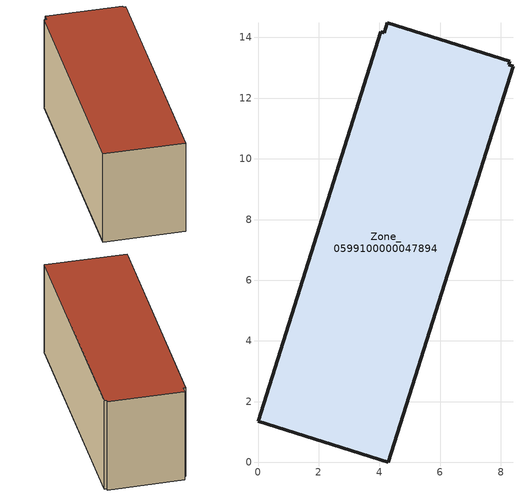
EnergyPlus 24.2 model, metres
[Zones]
Zone_0599100000047894
 floor ground (C_G): 4.3,0 0,1.35 4.04,14.18 4.15,14.15 4.26,14.49 8.3,13.22 8.26,13.09 8.4,13.06 z0.63
 wall outside (C_F): 0,1.35 4.3,0 8.4,13.06 8.26,13.09 8.3,13.22 4.26,14.49 4.15,14.15 4.04,14.18 0,1.35 z0.63:6.21
 roof outside (C_R): 4.26,14.49 4.15,14.15 4.04,14.18 0,1.35 4.3,0 8.4,13.06 8.26,13.09 8.3,13.22 z6.21
[BUILDING]
Pand.0599100000047894: North Axis=0; Terrain=City; Loads Convergence Tolerance Value=0.04; Temperature Convergence Tolerance Value=0.4; Solar Distribution=FullExterior; Maximum Number of Warmup Days=25; Minimum Number of Warmup Days=1
[Site:Location]
Rotterdam.The.Hague.AP_ZH_NLD Design_Conditions: Latitude=51.96; Longitude=4.45; Time Zone=1; Elevation=-4.5
[SITE:GROUNDTEMPERATURE:BUILDINGSURFACE]
18, 18, 18, 18, 18, 18, 18, 18, 18, 18, 18, 18
[MATERIAL] Thermal Absorptance=0.9; Solar Absorptance=0.7; Visible Absorptance=0.7
Name | Roughness | Thickness | Conductivity | Density | Specific Heat
G.TI.1965-1974 | MediumSmooth | 0.15 | 0.882353 | 540 | 1210
F.TI.1965-1974 | Rough | 0.3 | 0.697674 | 1920 | 840
R.TI.1965-1974 | MediumRough | 0.2 | 0.232558 | 1500 | 1000
[CONSTRUCTION]
C_G: G.TI.1965-1974
C_F: F.TI.1965-1974
C_R: R.TI.1965-1974
[ZONE]
Zone_0599100000047894: Type=1; Multiplier=1; Ceiling Height=Autocalculate; Volume=Autocalculate; Floor Area=autocalculate; Part of Total Floor Area=Yes
[ZONEINFILTRATION:DESIGNFLOWRATE]
Infil_Zone_0599100000047894: Zone or ZoneList or Space or SpaceList=Zone_0599100000047894; Schedule=AlwaysOn; Design Flow Rate Calculation Method=Flow/Area; Flow Rate per Floor Area=0.003; Constant Term Coefficient=1; Temperature Term Coefficient=0; Velocity Term Coefficient=0; Velocity Squared Term Coefficient=0
[HVACTEMPLATE:ZONE:IDEALLOADSAIRSYSTEM]
Zone_0599100000047894: Maximum Heating Supply Air Temperature=50; Minimum Cooling Supply Air Temperature=13; Maximum Heating Supply Air Humidity Ratio=0.0156; Minimum Cooling Supply Air Humidity Ratio=0.0077; Heating Limit=NoLimit; Cooling Limit=NoLimit; Dehumidification Control Type=ConstantSensibleHeatRatio; Cooling Sensible Heat Ratio=0.7; Dehumidification Setpoint=60; Humidification Control Type=None; Humidification Setpoint=30; Outdoor Air Method=None; Outdoor Air Flow Rate per Person=0.00944; Outdoor Air Flow Rate per Zone Floor Area=0; Outdoor Air Flow Rate per Zone=0; Demand Controlled Ventilation Type=None; Outdoor Air Economizer Type=NoEconomizer; Heat Recovery Type=None; Sensible Heat Recovery Effectiveness=0.7; Latent Heat Recovery Effectiveness=0.65
[ZONECONTROL:THERMOSTAT]
ThermostatControl_Zone_0599100000047894: Zone or ZoneList=Zone_0599100000047894; Control Type Schedule=DualSetpointControlType; Control 1=Thermostat_Zone_0599100000047894; Temperature Difference Between Cutout And Setpoint=0
[THERMOSTATSETPOINT:DUALSETPOINT]
Thermostat_Zone_0599100000047894: Heating Setpoint Temperature Schedule=HeatingSetpoint_Zone_0599100000047894; Cooling Setpoint Temperature Schedule=CoolingSetpoint_Zone_0599100000047894
[SCHEDULE:COMPACT]
HeatingSetpoint_Zone_0599100000047894: Through: 12/31, For: AllDays, Until: 24:00, 21
CoolingSetpoint_Zone_0599100000047894: Through: 12/31, For: AllDays, Until: 24:00, 24
DualSetpointControlType: Through: 12/31, For: AllDays, Until: 24:00, 4
AlwaysOn: Through: 12/31, For: AllDays, Until: 24:00, 1
